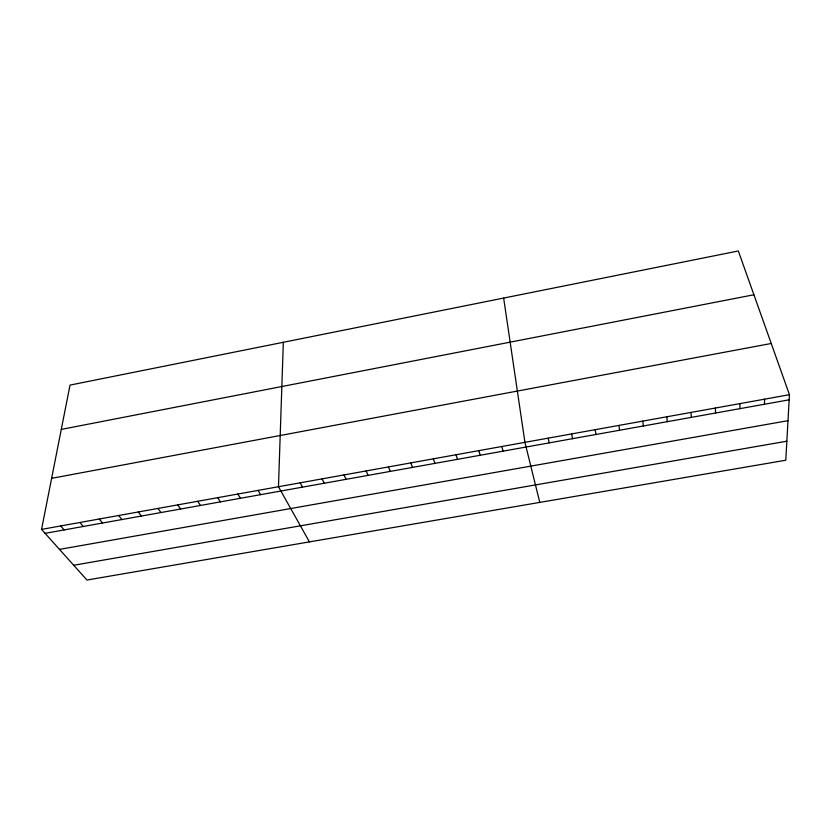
<?xml version="1.0" encoding="UTF-8"?>
<svg xmlns="http://www.w3.org/2000/svg" width="831" height="831" viewBox="0 0 831 831"><rect width="100%" height="100%" fill="white"/><g stroke="black" fill="none" stroke-linecap="round" stroke-linejoin="round"><path stroke-width="1.25" d="M739.912 408.655L739.922 403.617M764.458 404.25L764.603 399.171M283.34 342.289L278.468 486.727L309.423 541.885M789.45 394.694L785.783 460.229L86.954 580.028L41.55 529.399L70.022 385.096L738.333 250.972L789.45 394.694L41.55 529.399M61.276 429.409L753.914 294.766M51.626 478.344L771.241 343.483M45.082 533.336L789.159 399.815M59.479 549.395L787.996 420.683M73.71 565.257L786.853 441.199M60.673 525.95L64.122 529.918M79.911 522.491L83.266 526.48M99.263 519.001L102.525 523.021M118.719 515.5L121.887 519.552M138.278 511.979L141.363 516.051M157.963 508.437L160.954 512.54M177.761 504.864L180.649 509.008M197.664 501.28L200.468 505.456M217.691 497.676L220.402 501.872M237.832 494.05L240.439 498.278M258.098 490.394L260.602 494.663M300.178 482.821L302.484 487.143M322.023 478.885L324.215 483.247M344.003 474.927L346.091 479.321M366.118 470.938L368.102 475.374M388.378 466.929L390.238 471.395M410.774 462.898L412.529 467.396M433.315 458.837L434.956 463.376M456.001 454.754L457.517 459.325M478.833 450.641L480.235 455.253M501.81 446.507L503.087 451.15M539.776 502.402L524.932 442.341L503.648 298.069M548.2 438.145L549.239 442.871M571.624 433.927L572.538 438.685M595.204 429.679L595.983 434.478M618.929 425.41L619.583 430.25M642.81 421.109L643.339 425.981M666.846 416.778L667.241 421.691M691.049 412.415L691.309 417.38M715.408 408.031L715.533 413.028"/></g></svg>
